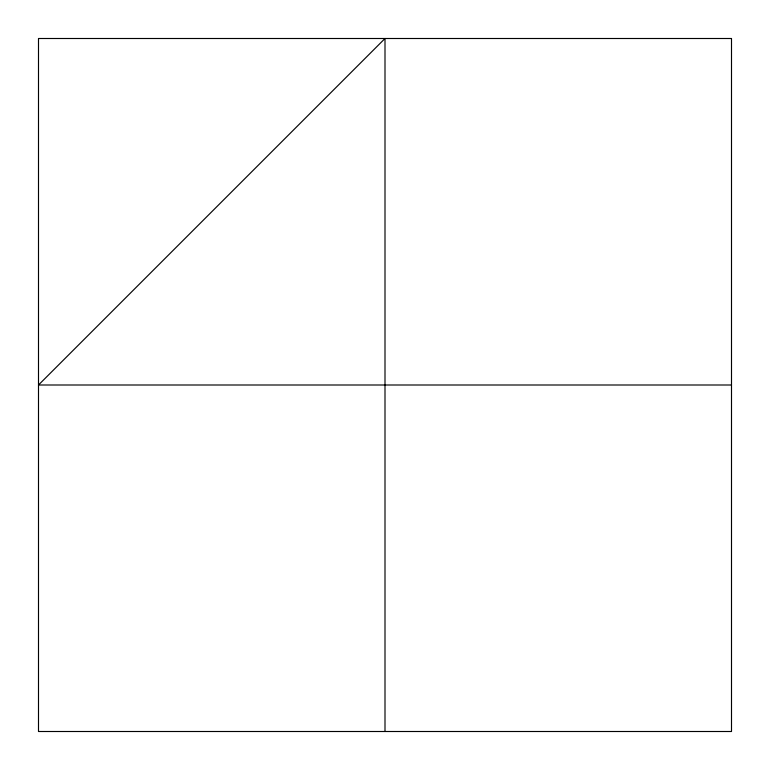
<?xml version="1.0" encoding="UTF-8"?>
<svg xmlns="http://www.w3.org/2000/svg" width="770" height="770" viewBox="0 0 770 770"><rect width="100%" height="100%" fill="white"/><g stroke="black" fill="none" stroke-linecap="round" stroke-linejoin="round"><path stroke-width="1.16" d="M731.5 385L38.5 385L385 38.5L385 731.5M731.5 38.5L38.5 38.5L38.5 731.5L731.5 731.5L731.5 38.5"/></g></svg>
